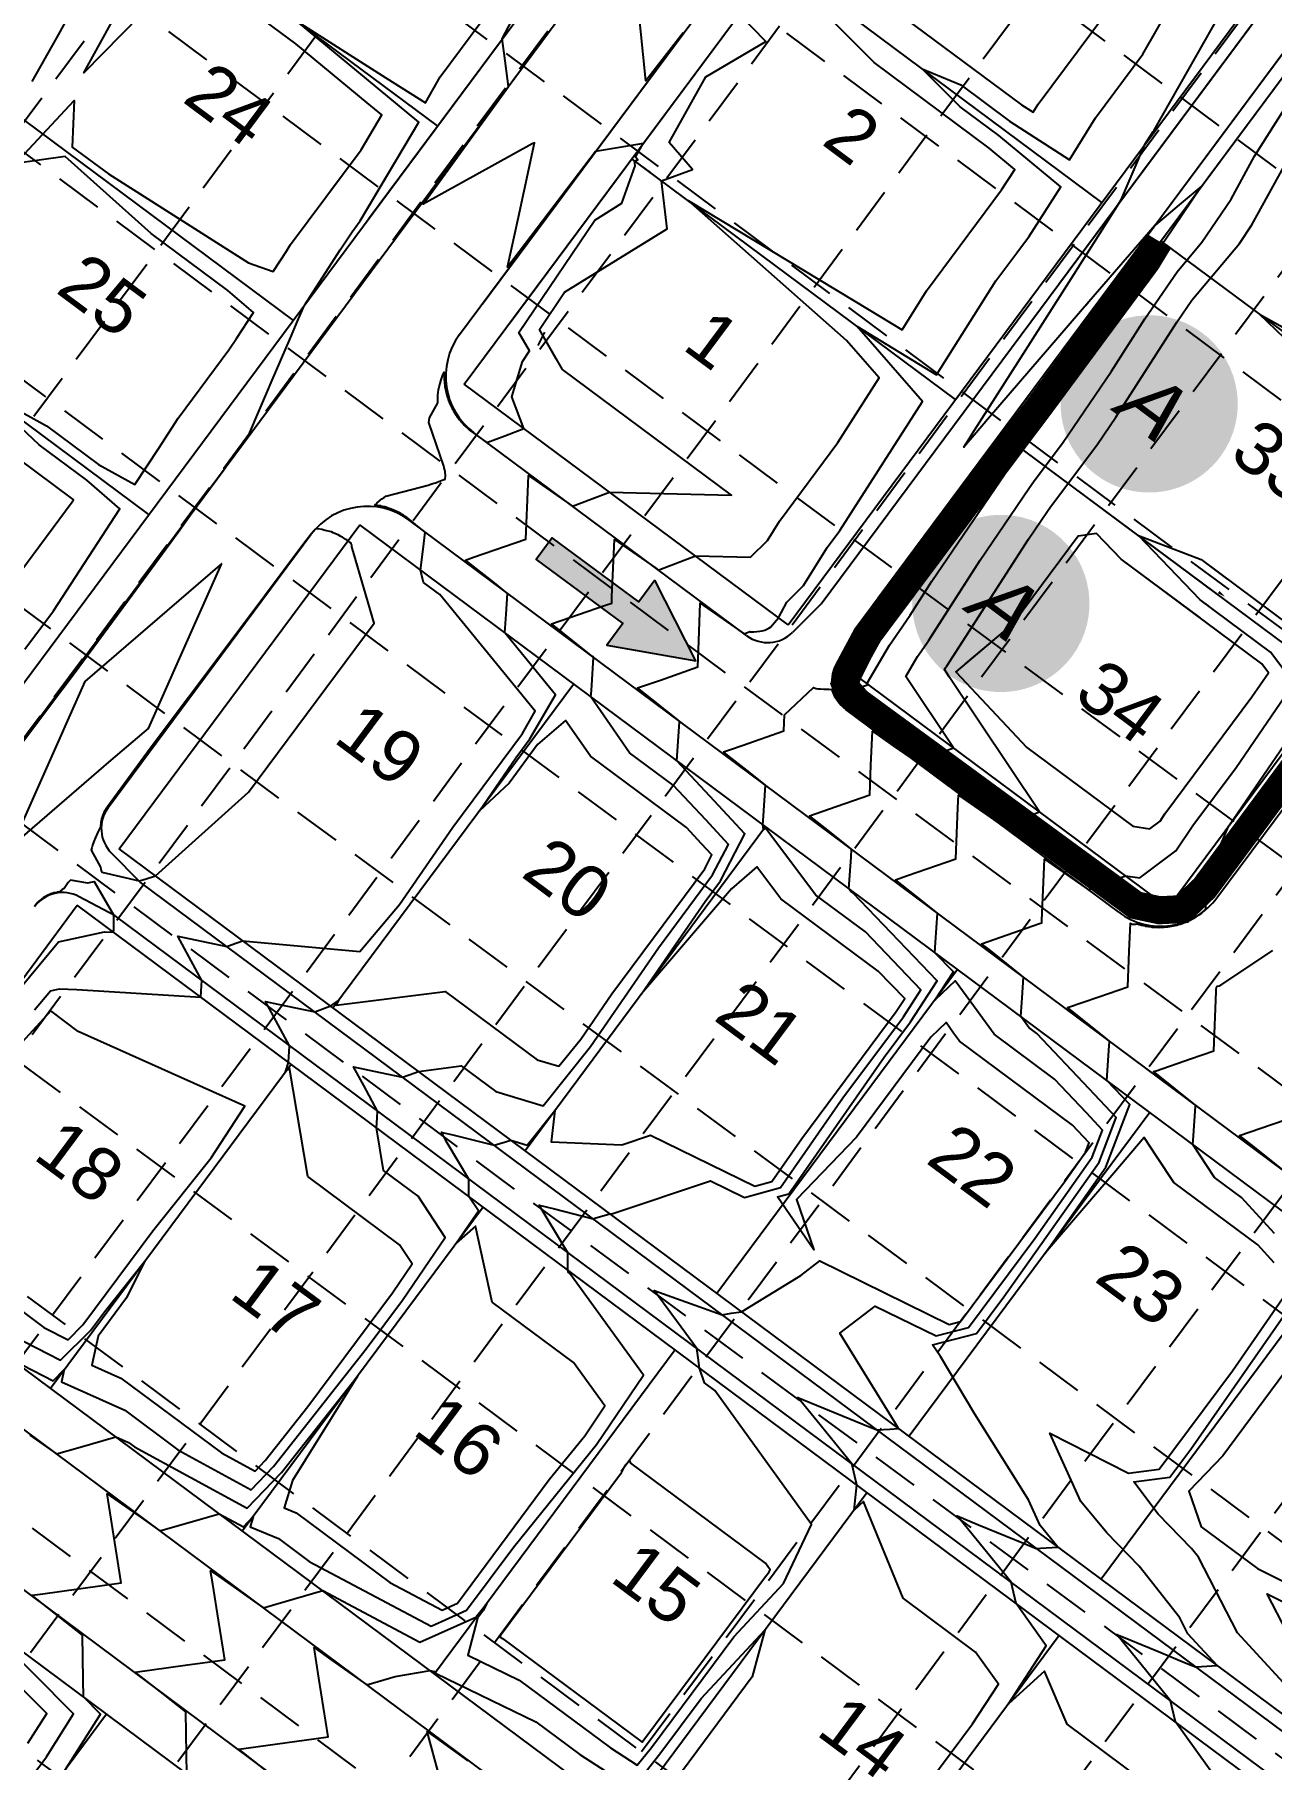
# Model space of a CAD drawing. Header units: feet. Extents: x 2260 to 6199, y 3666 to 7344.
# Drawn here: x 3429.8 to 3782.4, y 5446.8 to 5938.3 of the extents above; entities that cross this region are included whole.
import ezdxf
from ezdxf.enums import TextEntityAlignment as Align

# ---------------------------------------------------------------- set-up
doc = ezdxf.new("R2010")
doc.units = ezdxf.units.FT
doc.header["$LTSCALE"] = 40
doc.header["$MEASUREMENT"] = 0
doc.linetypes.add('HIDDEN', pattern=[0.375, 0.25, -0.125])
doc.layers.get('0').update_dxf_attribs({"linetype": 'CONTINUOUS'})
for name, color, linetype in [('ALTURA LOGO', 4, 'CONTINUOUS'), ('BASE', 7, 'CONTINUOUS'), ('CONTROL', 8, 'CONTINUOUS'), ('EOP-PROP', 4, 'CONTINUOUS'), ('EROSION BLANKETS', 84, 'CONTINUOUS'), ('FLOW-ARROWS', 253, 'CONTINUOUS'), ('GRID', 254, 'HIDDEN'), ('LOT-NOS', 4, 'CONTINUOUS'), ('lots-line', 4, 'CONTINUOUS'), ('PC', 43, 'CONTINUOUS'), ('ST-ROW', 2, 'CONTINUOUS')]:
    doc.layers.add(name, color=color, linetype=linetype)
doc.styles.add('altura', font='ARIAL.TTF', dxfattribs={"oblique": 15})
doc.styles.add("L200'", font='ARIAL.TTF', dxfattribs={"height": 0.001969})
doc.styles.get("Standard").update_dxf_attribs({"font": 'ARIAL.TTF'})

# ---------------------------------------------------------------- blocks, each defined once
blk = doc.blocks.new('arrow')
blk.add_lwpolyline([(-67.01, -25.36), (-59.33, -25.42), (-59.57, -56.14), (-51.89, -56.2), (-51.65, -25.48), (-43.97, -25.54), (-55.3, -2.41), (-67.01, -25.36)], close=True)
at = {"color": 254}
for points in [[(-43.97, -25.54), (-67.01, -25.36), (-55.3, -2.41), (-67.01, -25.36)], [(-59.57, -56.14), (-51.89, -56.2), (-59.33, -25.42), (-51.65, -25.48)]]:
    blk.add_solid(points, dxfattribs=at)

msp = doc.modelspace()

# ---------------------------------------------------------------- hatches: boundary and pattern name
at = {"layer": 'ALTURA LOGO'}
h = msp.add_hatch(color=42, dxfattribs=at)
edge = h.paths.add_edge_path()
edge.add_ellipse((3747.55, 5833.04), major_axis=(15.08, 20.26), ratio=1, start_angle=269.9984, end_angle=449.9984)
edge.add_ellipse((3747.55, 5833.04), major_axis=(15.08, 20.26), ratio=1, start_angle=89.9974, end_angle=269.9974)
h.paths.add_polyline_path([(3723.09, 5838.28), (3759.27, 5811.35), (3772.64, 5829.31), (3736.46, 5856.25)], flags=24)
h = msp.add_hatch(color=42, dxfattribs=at)
edge = h.paths.add_edge_path()
edge.add_ellipse((3705.28, 5776.18), major_axis=(15.08, 20.26), ratio=1, start_angle=269.9984, end_angle=449.9984)
edge.add_ellipse((3705.28, 5776.18), major_axis=(15.08, 20.26), ratio=1, start_angle=89.9974, end_angle=269.9974)
h.paths.add_polyline_path([(3680.82, 5781.42), (3717, 5754.49), (3730.37, 5772.45), (3694.19, 5799.39)], flags=24)

# ---------------------------------------------------------------- linework, layer by layer
at = {"layer": 'EOP-PROP', "color": 7}
for p, q in [((3532.61, 5880.05), (3922.19, 6404.17)), ((3557.48, 5861.54), (3947.07, 6385.68)), ((3721.71, 5867.08), (3967.58, 6197.86)), ((3670.18, 5777.65), (3961.7, 6169.84)), ((3344.43, 5626.88), (3653.58, 6042.8)), ((3550.96, 5852.77), (3678.45, 6024.29)), ((3654.09, 5776.11), (3781.52, 5947.55)), ((3663.72, 5768.95), (3791.15, 5940.39)), ((3766.85, 5692.3), (3894.22, 5863.66)), ((3982.3, 5081.73), (2953.2, 5847.47)), ((3632.84, 5766.99), (3555.08, 5824.79)), ((3450.8, 5718.03), (3508.6, 5795.79)), ((4167.71, 5330.79), (3536.59, 5799.91)), ((3654.09, 5776.11), (3645.86, 5767.92)), ((3663.72, 5768.95), (3658.25, 5758.71)), ((3738.87, 5688.18), (3661.11, 5745.97)), ((3459.93, 5696.78), (3451.74, 5705.01)), ((3452.77, 5687.15), (3442.53, 5692.61)), ((4090.98, 5227.72), (3459.93, 5696.78)), ((4083.81, 5218.09), (3452.77, 5687.15)), ((4004.39, 5111.41), (3373.43, 5580.4))]:
    msp.add_line(p, q, dxfattribs=at)
for centre, radius, start, end in [((3567.01, 5840.84), 20, 143.3765, 233.3765), ((3524.65, 5783.86), 20, 53.3765, 143.3765), ((3638.8, 5775.01), 10, 233.3765, 314.8458), ((3667.07, 5754), 10, 151.9073, 233.3765), ((3458.83, 5712.06), 10, 143.3765, 224.8458), ((3437.82, 5683.79), 10, 61.9073, 143.3765), ((3750.8, 5704.23), 20, 233.3765, 323.3765)]:
    msp.add_arc(centre, radius, start, end, dxfattribs=at)
at = {"layer": 'EROSION BLANKETS', "const_width": 8}
for points in [[(3750.34, 5879.4), (3746.82, 5873.62), (3716.45, 5832.58), (3689.96, 5797.37), (3667.61, 5767.49), (3664.56, 5761.94), (3661.58, 5755.91), (3660.74, 5753.36), (3660.61, 5752.62)], [(3847.1, 5808.18), (3763.3, 5695.05), (3757.03, 5689.08), (3750.49, 5688.75), (3743.7, 5690.19), (3664.46, 5748.21), (3661.66, 5751.4), (3660.23, 5754.93)]]:
    msp.add_lwpolyline(points, dxfattribs=at)
at = {"layer": 'FLOW-ARROWS', "color": 7}
for points in [[(3451.58, 5933.38, 0, 1.67, 0), (3447.93, 5929.96, 0, 0, 0), (3442.83, 5925.18, 0, 0, 0)], [(3691.44, 5923.58, 0, 1.67, 0), (3687.43, 5926.57, 0, 0, 0), (3676.28, 5934.87, 0, 0, 0)], [(3691.44, 5923.58, 0, 1.67, 0), (3687.43, 5926.57, 0, 0, 0), (3676.28, 5934.87, 0, 0, 0)], [(3435.83, 5913.01, 0, 1.67, 0), (3438.05, 5917.49, 0, 0, 0), (3440.52, 5922.48, 0, 0, 0)], [(3628.91, 5920.74, 0, 1.67, 0), (3625.26, 5917.32, 0, 0, 0), (3620.15, 5912.54, 0, 0, 0)], [(3628.91, 5920.74, 0, 1.67, 0), (3625.26, 5917.32, 0, 0, 0), (3620.15, 5912.54, 0, 0, 0)], [(3613.16, 5900.38, 0, 1.67, 0), (3615.38, 5904.86, 0, 0, 0), (3617.85, 5909.84, 0, 0, 0)], [(3613.16, 5900.38, 0, 1.67, 0), (3615.38, 5904.86, 0, 0, 0), (3617.85, 5909.84, 0, 0, 0)], [(3470.71, 5883.16, 0, 1.67, 0), (3466.7, 5886.14, 0, 0, 0), (3455.55, 5894.44, 0, 0, 0)], [(3790.92, 5887.92, 0, 1.67, 0), (3787.28, 5884.5, 0, 0, 0), (3782.17, 5879.72, 0, 0, 0)], [(3790.92, 5887.92, 0, 1.67, 0), (3787.28, 5884.5, 0, 0, 0), (3782.17, 5879.72, 0, 0, 0)], [(3650.93, 5866.63, 0, 1.67, 0), (3646.92, 5869.62, 0, 0, 0), (3635.77, 5877.92, 0, 0, 0)], [(3775.18, 5867.56, 0, 1.67, 0), (3777.4, 5872.04, 0, 0, 0), (3779.86, 5877.02, 0, 0, 0)], [(3775.18, 5867.56, 0, 1.67, 0), (3777.4, 5872.04, 0, 0, 0), (3779.86, 5877.02, 0, 0, 0)], [(3586.3, 5864.33, 0, 1.67, 0), (3582.65, 5860.91, 0, 0, 0), (3577.54, 5856.13, 0, 0, 0)], [(3586.3, 5864.33, 0, 1.67, 0), (3582.65, 5860.91, 0, 0, 0), (3577.54, 5856.13, 0, 0, 0)], [(3570.55, 5843.96, 0, 1.67, 0), (3572.77, 5848.44, 0, 0, 0), (3575.24, 5853.43, 0, 0, 0)], [(3748.42, 5830.74, 0, 1.67, 0), (3744.77, 5827.32, 0, 0, 0), (3739.66, 5822.54, 0, 0, 0)], [(3748.42, 5830.74, 0, 1.67, 0), (3744.77, 5827.32, 0, 0, 0), (3739.66, 5822.54, 0, 0, 0)], [(3732.67, 5810.37, 0, 1.67, 0), (3734.89, 5814.85, 0, 0, 0), (3737.36, 5819.84, 0, 0, 0)], [(3732.67, 5810.37, 0, 1.67, 0), (3734.89, 5814.85, 0, 0, 0), (3737.36, 5819.84, 0, 0, 0)], [(3769.23, 5778.02, 0, 1.67, 0), (3765.22, 5781, 0, 0, 0), (3754.07, 5789.3, 0, 0, 0)], [(3767.36, 5779.41, 0.78, 1.67, 0), (3765.22, 5781, 0, 0, 0), (3754.07, 5789.3, 0, 0, 0)], [(3555.37, 5714.55, 0, 1.67, 0), (3552.38, 5710.54, 0, 0, 0), (3546.53, 5702.68, 0, 0, 0)], [(3519.86, 5665.92, 0, 1.67, 0), (3522.84, 5669.93, 0, 0, 0), (3528.69, 5677.79, 0, 0, 0)], [(3610.1, 5673.87, 0, 1.67, 0), (3607.11, 5669.86, 0, 0, 0), (3601.26, 5662, 0, 0, 0)], [(3574.59, 5625.24, 0, 1.67, 0), (3577.58, 5629.25, 0, 0, 0), (3583.43, 5637.1, 0, 0, 0)], [(3664.83, 5633.18, 0, 1.67, 0), (3661.85, 5629.17, 0, 0, 0), (3656, 5621.32, 0, 0, 0)], [(3467.44, 5599.42, 0, 1.67, 0), (3464.46, 5595.41, 0, 0, 0), (3455.14, 5582.9, 0, 0, 0)], [(3638.89, 5597.78, 0, 1.67, 0), (3635.9, 5593.77, 0, 0, 0), (3630.05, 5585.91, 0, 0, 0)], [(3719.57, 5592.5, 0, 1.67, 0), (3716.58, 5588.49, 0, 0, 0), (3710.73, 5580.63, 0, 0, 0)], [(3433.81, 5553.34, 0, 1.67, 0), (3436.79, 5557.35, 0, 0, 0), (3440.99, 5562.98, 0, 0, 0)], [(3522.17, 5558.74, 0, 1.67, 0), (3519.19, 5554.73, 0, 0, 0), (3509.87, 5542.22, 0, 0, 0)], [(3693.62, 5557.09, 0, 1.67, 0), (3690.64, 5553.08, 0, 0, 0), (3684.79, 5545.23, 0, 0, 0)], [(3774.3, 5551.81, 0, 1.67, 0), (3771.32, 5547.8, 0, 0, 0), (3765.47, 5539.95, 0, 0, 0)], [(3488.54, 5512.65, 0, 1.67, 0), (3491.53, 5516.67, 0, 0, 0), (3495.72, 5522.3, 0, 0, 0)], [(3576.91, 5518.06, 0, 1.67, 0), (3573.92, 5514.05, 0, 0, 0), (3564.61, 5501.53, 0, 0, 0)], [(3748.36, 5516.41, 0, 1.67, 0), (3745.37, 5512.4, 0, 0, 0), (3739.52, 5504.54, 0, 0, 0)], [(3543.28, 5471.97, 0, 1.67, 0), (3546.26, 5475.98, 0, 0, 0), (3550.46, 5481.61, 0, 0, 0)], [(3631.65, 5477.37, 0, 1.67, 0), (3628.66, 5473.36, 0, 0, 0), (3619.35, 5460.85, 0, 0, 0)]]:
    msp.add_lwpolyline(points, format="xyseb", dxfattribs=at)
msp.add_lwpolyline([(3573.39, 5849.7), (3575.24, 5853.43)], dxfattribs=at)
at = {"layer": 'GRID', "linetype": 'HIDDEN', "ltscale": 1.35}
for p, q in [((4107.19, 6831.16), (3018, 5361.86)), ((4149.16, 6800.04), (3059.97, 5330.74)), ((4191.13, 6768.93), (3101.95, 5299.63)), ((4233.11, 6737.81), (3143.92, 5268.51)), ((4275.08, 6706.7), (3185.9, 5237.39)), ((4317.06, 6675.58), (3227.87, 5206.28)), ((4359.03, 6644.46), (3269.85, 5175.16)), ((4401.01, 6613.35), (3311.82, 5144.05)), ((4442.98, 6582.23), (3353.8, 5112.93)), ((4484.96, 6551.12), (3395.77, 5081.82)), ((4526.93, 6520), (3437.75, 5050.7)), ((2959.46, 6511.23), (5561.89, 4582.06)), ((2928.34, 6469.26), (5530.77, 4540.09)), ((2897.23, 6427.28), (5499.66, 4498.11)), ((2866.11, 6385.31), (5468.54, 4456.14)), ((2834.99, 6343.33), (5437.43, 4414.16)), ((2803.88, 6301.36), (5406.31, 4372.19)), ((2772.76, 6259.38), (5375.2, 4330.21)), ((2742.34, 6220.32), (5344.78, 4291.15)), ((2710.53, 6175.43), (5312.96, 4246.26)), ((2679.42, 6133.46), (5281.85, 4204.29)), ((2648.3, 6091.49), (5250.73, 4162.31)), ((2617.18, 6049.51), (5219.62, 4120.34))]:
    msp.add_line(p, q, dxfattribs=at)
at = {"layer": 'lots-line', "color": 7}
for p, q in [((3718.5, 5869.47), (3984.65, 6227.54)), ((3673.39, 5775.26), (3964.91, 6167.45)), ((3544.7, 5912.24), (3452.41, 5980.85)), ((3544.7, 5912.24), (3452.41, 5980.85)), ((3734.1, 5890.46), (3641.8, 5959.06)), ((3734.1, 5890.46), (3641.8, 5959.06)), ((3644.62, 5770.07), (3778.31, 5949.94)), ((3660.67, 5758.14), (3794.36, 5938)), ((3503.54, 5856.87), (3411.24, 5925.47)), ((3692.34, 5834.28), (3600.04, 5902.88)), ((3605.36, 5898.93), (3600.04, 5902.88)), ((3843.19, 5810.93), (3750.9, 5879.53)), ((3843.19, 5810.93), (3750.9, 5879.53)), ((3462.38, 5801.49), (3370.08, 5870.09)), ((3800.69, 5753.74), (3708.39, 5822.35)), ((3766.93, 5778.84), (3708.39, 5822.35)), ((3514.88, 5660.91), (3583.49, 5753.21)), ((3638.22, 5712.53), (3569.62, 5620.23)), ((4093.36, 5230.93), (3453.89, 5706.25)), ((4081.42, 5214.88), (3441.96, 5690.2)), ((3692.95, 5671.84), (3624.35, 5579.54)), ((3434.35, 5552.56), (3502.95, 5644.86)), ((3747.69, 5631.16), (3679.09, 5538.86)), ((3557.68, 5604.18), (3489.08, 5511.88)), ((3802.43, 5590.47), (3733.82, 5498.17)), ((3612.42, 5563.49), (3543.82, 5471.2)), ((3667.16, 5522.81), (3598.55, 5430.51)), ((3721.89, 5482.12), (3653.29, 5389.83)), ((3450.35, 5459.68), (3370.59, 5352.38))]:
    msp.add_line(p, q, dxfattribs=at)
at = {"layer": 'PC', "color": 43, "flags": 128}
for points, elevation in [([(3723.44, 5865.79), (3724.06, 5866.77), (3729.89, 5875.91), (3739.59, 5891.15), (3743.01, 5899.15), (3746.33, 5906.91), (3748.64, 5910.61), (3748.94, 5911.01), (3770.34, 5948.72), (3747.77, 5967.52), (3772.26, 5957.17), (3781.22, 5983.17), (3796.12, 6003.22)], 562), ([(3429.78, 5660.4), (3434.32, 5665.83), (3436.88, 5666.39), (3441.86, 5666.13), (3477.18, 5664.02), (3477.28, 5665.73), (3477.47, 5668.78), (3475.7, 5672.03), (3470.61, 5681.36), (3481.01, 5679.17), (3484.63, 5678.41), (3486.17, 5678.98), (3489.11, 5680.07), (3522.5, 5677.02), (3533.87, 5690.41), (3549, 5712.39), (3568.88, 5739.15), (3572.5, 5745.46), (3545.33, 5778.71), (3540.73, 5782.13), (3539.8, 5785.68), (3540.58, 5791.68), (3541.15, 5796.52), (3539.02, 5798.22), (3536.71, 5800.08), (3536.27, 5800.41), (3535.9, 5800.68), (3535.49, 5800.96), (3535.06, 5801.25), (3534.57, 5801.54), (3534.19, 5801.77), (3533.85, 5801.95), (3533.3, 5802.25), (3532.99, 5802.39), (3532.38, 5802.68), (3531.68, 5802.97), (3531.43, 5803.07), (3531.21, 5803.15), (3530.47, 5803.41), (3529.64, 5803.66), (3529.49, 5803.7), (3528.6, 5803.92), (3528.5, 5803.95), (3527.54, 5804.13), (3527.5, 5804.14), (3526.8, 5804.24), (3527.22, 5804.49), (3527.39, 5804.77), (3528.16, 5805.42), (3528.83, 5805.96), (3529.43, 5806.4), (3529.95, 5806.75), (3542.01, 5809.91), (3542.75, 5810.15), (3543.3, 5810.33), (3543.74, 5810.46), (3544.09, 5810.56), (3544.37, 5810.64), (3544.6, 5810.69), (3545.97, 5811.26), (3546.82, 5811.62), (3546.91, 5812.52), (3546.87, 5813.75), (3546.82, 5813.89), (3546.77, 5814.05), (3546.72, 5814.24), (3546.67, 5814.44), (3546.62, 5814.68), (3546.57, 5814.95), (3546.52, 5815.26), (3542.25, 5827.71), (3542.29, 5828.37), (3542.35, 5829.08), (3544.81, 5833.37), (3544.76, 5833.83), (3544.73, 5834.35), (3544.74, 5834.93), (3544.78, 5835.56), (3544.86, 5836.25), (3544.99, 5837.02), (3545.17, 5837.87), (3545.42, 5838.81), (3545.73, 5839.85), (3546.13, 5841), (3546.55, 5842.09), (3546.53, 5841.22), (3546.53, 5841.18), (3546.55, 5840.19), (3546.56, 5840.12), (3546.63, 5839.17), (3546.64, 5839.07), (3546.75, 5838.16), (3546.78, 5838.02), (3546.93, 5837.15), (3547.11, 5836.35), (3547.16, 5836.16), (3547.21, 5835.95), (3547.43, 5835.17), (3547.67, 5834.46), (3547.76, 5834.21), (3547.86, 5833.94), (3548.13, 5833.26), (3548.41, 5832.64), (3548.55, 5832.33), (3548.84, 5831.76), (3549.01, 5831.43), (3549.21, 5831.09), (3549.52, 5830.55), (3549.75, 5830.19), (3550.07, 5829.7), (3550.39, 5829.26), (3550.66, 5828.88), (3550.98, 5828.48), (3551.29, 5828.09), (3551.61, 5827.73), (3551.96, 5827.33), (3552.27, 5827.01), (3552.67, 5826.61), (3553.12, 5826.19), (3553.41, 5825.92), (3553.91, 5825.5), (3554.18, 5825.27), (3554.45, 5825.07), (3554.99, 5824.67), (3556.84, 5823.38), (3558.76, 5822.05), (3563.88, 5823.97), (3569.28, 5826.07), (3565.91, 5835.06), (3568.9, 5845.08), (3570.91, 5848.11), (3567.85, 5853.42), (3589.48, 5885.4), (3597.26, 5890.21), (3601.04, 5900.91), (3600.88, 5902.26), (3601.76, 5902.58), (3601.1, 5903.34), (3603.27, 5907.22), (3601.73, 5906.97), (3589.76, 5904.97), (3584.83, 5898.61), (3564.64, 5872.01), (3567.72, 5886.27), (3572.31, 5907.47), (3571.63, 5907.1), (3540.56, 5889.91), (3560.21, 5916.91), (3564.88, 5923.46), (3563.66, 5932.99), (3563.14, 5937.05), (3577.83, 5965.04)], 566), ([(3568.03, 5853.69), (3589.48, 5885.4), (3597.26, 5890.21), (3601.04, 5900.91), (3600.88, 5902.26), (3601.76, 5902.58), (3601.1, 5903.34), (3603.27, 5907.22), (3601.73, 5906.97), (3589.76, 5904.97), (3584.83, 5898.61), (3564.64, 5872.01), (3567.72, 5886.27), (3572.31, 5907.47), (3571.63, 5907.1), (3540.56, 5889.91), (3560.21, 5916.91), (3564.88, 5923.46), (3563.66, 5932.99), (3563.14, 5937.05), (3577.83, 5965.04)], 566), ([(3427.06, 5763.12), (3435.2, 5774.06), (3454.11, 5803.13), (3444.73, 5811.27), (3431.17, 5821.35), (3414.22, 5837.28), (3433.25, 5826.78), (3448.07, 5815.76), (3458.44, 5810.03), (3465.2, 5820.44), (3470.73, 5828.96), (3485.18, 5848.4), (3487.37, 5851.7), (3492.26, 5859.1), (3484.91, 5865.33), (3463.02, 5881.6), (3438.53, 5903.5), (3424.41, 5901.58), (3441.07, 5919.49), (3440.55, 5906.22), (3450.87, 5898.55), (3490.76, 5873.2), (3497.81, 5870.74), (3501.6, 5876.59), (3502.79, 5878.42), (3522.87, 5905.43), (3528.79, 5915.4), (3524.67, 5918.82), (3504.29, 5935.65), (3477.32, 5955.7)], 568), ([(3428.45, 5539.19), (3436.08, 5533.83), (3442.8, 5535.77), (3452.98, 5538.71), (3456.59, 5537.1), (3458.3, 5535.82), (3490.45, 5518.35), (3500.2, 5528.53), (3521.89, 5556.02), (3503.31, 5526.23), (3500.96, 5518.51), (3504.42, 5517.05), (3531.1, 5497.22), (3545.99, 5489.31), (3550.34, 5491.27), (3576.55, 5526.52), (3586.67, 5539.02), (3592.42, 5547.5), (3583.42, 5559.92), (3560.29, 5577.11), (3555.48, 5598.78), (3550.04, 5593.9), (3556.32, 5603.09), (3553.61, 5607.21), (3553.62, 5608.75), (3553.65, 5612.16), (3547.4, 5622.52), (3545.78, 5625.49), (3546.46, 5625.34), (3549.09, 5624.79), (3558.15, 5622.47), (3560.81, 5621.79), (3564.06, 5622.8), (3565.54, 5623.26), (3570.27, 5621.85), (3578.12, 5631.67), (3577.12, 5622.76), (3597.26, 5621.9), (3605.42, 5624.62), (3635.15, 5610.15), (3640.03, 5611.5), (3648.52, 5623.67), (3675.47, 5659.92), (3677.85, 5663.58), (3670.34, 5671.42), (3642.59, 5692.04), (3635.72, 5701.14), (3628.49, 5694.83), (3602.82, 5664.9), (3620.97, 5691.22), (3625.38, 5697.15), (3632.33, 5710.53), (3622.33, 5721.25), (3612.93, 5731.33), (3613.59, 5741.09), (3613.67, 5742.35), (3613.69, 5742.6), (3605.77, 5748.9), (3601.73, 5752.11), (3608.2, 5754.36), (3618.85, 5758.07), (3619.06, 5762.89), (3619.59, 5776.21), (3631.44, 5767.99), (3632.11, 5767.53), (3633.68, 5768.14), (3633.9, 5768.12), (3634.84, 5768.1), (3635.71, 5768.14), (3636.52, 5768.24), (3637.26, 5768.4), (3637.94, 5768.6), (3638.57, 5768.84), (3639.14, 5769.12), (3639.65, 5769.43), (3641.9, 5772.09), (3644.25, 5776.52), (3649, 5781.31), (3655.8, 5792.16), (3659.38, 5796.97), (3682.92, 5833.76), (3664.25, 5855.16), (3686.95, 5841.32), (3703.88, 5868.14), (3713.2, 5880.68), (3722.33, 5894.9), (3704.65, 5909.51), (3693.71, 5917.65), (3682.86, 5928.54), (3693.89, 5923.93), (3707.72, 5913.64), (3724.81, 5902.59), (3732.27, 5914.52), (3745.75, 5932.65), (3757.6, 5953.53)], 563), ([(3429.1, 5924.87), (3436.19, 5937.33), (3445.14, 5953.6)], 569), ([(3470.85, 5954.87), (3443.9, 5927.36), (3459.66, 5956.01)], 568), ([(3514.19, 5893.76), (3522.87, 5905.43), (3528.79, 5915.4), (3524.67, 5918.82), (3504.29, 5935.65), (3477.32, 5955.7), (3470.85, 5954.87), (3454.51, 5938.19)], 568), ([(3669.64, 5949.11), (3711.15, 5918.26), (3714.46, 5916.12), (3715.9, 5918.42), (3742.57, 5954.3)], 564), ([(3669.64, 5949.11), (3711.15, 5918.26), (3714.46, 5916.12), (3715.9, 5918.42), (3742.57, 5954.3)], 564), ([(3709.73, 5876), (3713.2, 5880.68), (3722.33, 5894.9), (3704.65, 5909.51), (3693.71, 5917.65), (3682.86, 5928.54), (3693.89, 5923.93), (3707.72, 5913.64), (3724.81, 5902.59), (3732.27, 5914.52), (3745.75, 5932.65), (3757.6, 5953.53)], 563), ([(3438.41, 5443.63), (3448.63, 5459.7), (3443.74, 5464.59), (3443.67, 5469.49), (3443.49, 5482.22), (3430.44, 5492.49), (3429.05, 5493.58), (3431.51, 5493.92), (3454.53, 5497.07), (3453.28, 5505.03), (3450.53, 5522.47), (3460.85, 5515.22), (3465.57, 5511.92), (3477.77, 5515.44), (3482.47, 5516.8), (3489.33, 5513.07), (3492.14, 5516), (3491.26, 5513.1), (3499.34, 5509.69), (3508.09, 5503.19), (3542.83, 5484.73), (3552.98, 5489.31), (3566.4, 5507.36), (3590.03, 5536.53), (3603.44, 5556.31), (3582.43, 5585.28), (3581.96, 5585.63), (3581.83, 5586.23), (3581.86, 5590.65), (3581.87, 5591.19), (3581.02, 5592.59), (3573.69, 5604.74), (3578.03, 5603.63), (3589.02, 5600.82), (3589.54, 5600.98), (3593.76, 5602.28), (3594.4, 5602.25), (3622.46, 5611.61), (3632.18, 5606.88), (3642.43, 5609.72), (3660.26, 5635.27), (3677.47, 5658.43), (3682.48, 5666.11), (3666.71, 5682.56), (3652.56, 5693.08), (3638.14, 5712.17), (3637.62, 5711.72), (3637.44, 5713.1), (3637.52, 5714.24), (3638.2, 5724.37), (3633.8, 5727.88), (3628.72, 5731.92), (3627.39, 5732.97), (3626.25, 5733.89), (3628.19, 5734.56), (3631.55, 5735.73), (3643.37, 5739.85), (3643.56, 5744.43), (3651.88, 5752.21), (3652.06, 5752.11), (3652.31, 5752.02), (3652.66, 5751.94), (3653.14, 5751.86), (3653.82, 5751.8), (3654.82, 5751.75), (3656.33, 5751.71), (3657.03, 5751.69), (3657.12, 5751.4), (3657.17, 5751.27), (3657.46, 5750.53), (3657.67, 5750.12), (3657.89, 5749.68), (3658.28, 5749.06), (3658.41, 5748.87), (3658.98, 5748.11), (3659, 5748.09), (3659.08, 5748.01), (3665.01, 5751.82), (3666, 5752.46), (3666.38, 5752.71), (3667.29, 5753.03), (3667.46, 5753.09), (3667.19, 5753.5), (3673.52, 5764.24), (3679.38, 5772.88), (3685.61, 5782.56), (3707.95, 5815.28), (3710.39, 5818.85), (3712.9, 5822.2), (3735.52, 5855.47), (3737.3, 5858.24), (3751.3, 5878.75), (3751.92, 5879.5), (3762.38, 5894.98), (3756.11, 5889.74), (3749.23, 5883.99), (3730.36, 5862.09), (3702.06, 5829.23), (3697.64, 5824.11), (3694.7, 5820.69), (3696.21, 5823.07), (3697.12, 5824.49), (3713.05, 5849.49), (3724.06, 5866.77), (3729.89, 5875.91), (3739.59, 5891.15), (3743.01, 5899.15), (3746.33, 5906.91), (3748.64, 5910.61), (3748.94, 5911.01), (3770.34, 5948.72)], 562), ([(3423.49, 5567.54), (3437.24, 5560.54), (3445.74, 5569.01), (3449.72, 5574.36), (3461.19, 5588.68), (3456.06, 5578.34), (3447.92, 5567.4), (3446.16, 5559.15), (3454.42, 5555.45), (3483.09, 5534.14), (3492.68, 5528.93), (3495.59, 5531.96), (3507.74, 5547.37), (3531.84, 5579.78), (3537.44, 5587.99), (3533.89, 5593.4), (3507.69, 5612.87), (3502.51, 5643.76), (3501.37, 5642.73), (3502.23, 5645.4), (3502.24, 5645.58), (3502.52, 5649.93), (3502.53, 5650.16), (3497.36, 5659.64), (3495.67, 5662.73), (3499.12, 5662.01), (3509.69, 5659.79), (3513.99, 5661.38), (3514.16, 5661.45), (3516.47, 5663.05), (3515.8, 5661.66), (3546.88, 5665.6), (3573.08, 5646.13), (3579.28, 5644.28), (3585.49, 5652.04), (3594.4, 5664.97), (3620.84, 5700.53), (3622.91, 5704.52), (3619.93, 5707.71), (3615.66, 5712.29), (3588.27, 5732.65), (3581.2, 5742.83), (3573.2, 5735.94), (3565.06, 5724.99), (3556.64, 5717.09), (3567.04, 5732.2), (3571.02, 5737.55), (3578.27, 5750.18), (3563.9, 5767.77), (3564.26, 5773.11), (3564.66, 5779.04), (3560.91, 5782.02), (3552.7, 5788.55), (3554.94, 5789.33), (3569.82, 5794.52), (3570.5, 5810.26), (3570.6, 5812.63), (3572.48, 5811.32), (3583.15, 5803.92), (3588.71, 5806.01), (3593.72, 5807.9), (3628.46, 5807), (3580.3, 5842.8), (3573.71, 5854.23), (3580.92, 5864.89), (3610.13, 5882.92), (3608.49, 5896.61), (3617.38, 5899.81), (3610.71, 5907.49), (3621.19, 5926.24), (3638.28, 5936.27), (3630.64, 5944.04)], 565), ([(3423.5, 5560.63), (3435.13, 5554.71), (3438.28, 5557.85), (3437.53, 5554.34), (3455.51, 5546.27), (3470.7, 5534.98), (3491.56, 5523.64), (3497.9, 5530.25), (3524.35, 5563.78), (3534.68, 5577.67), (3546.88, 5595.54), (3539.14, 5607.31), (3529.33, 5614.6), (3527.29, 5626.77), (3527.46, 5629.57), (3527.58, 5631.54), (3523.64, 5638.77), (3520.72, 5644.11), (3528.35, 5642.51), (3534.74, 5641.17), (3536.59, 5641.85), (3539.22, 5642.82), (3551.47, 5644.38), (3561.27, 5637.09), (3574.77, 5633.06), (3588.29, 5649.96), (3607.69, 5678.09), (3623.11, 5698.84), (3627.62, 5707.52), (3621.13, 5714.48), (3611.84, 5724.44), (3599.44, 5733.65), (3588.41, 5749.55), (3588.54, 5751.39), (3589.18, 5760.82), (3588.92, 5761.02), (3588.37, 5761.46), (3579.83, 5768.25), (3577.22, 5770.33), (3592.59, 5775.68), (3594.34, 5776.29), (3594.42, 5778.14), (3595.11, 5794.41), (3606.83, 5786.28), (3607.67, 5785.7), (3608.08, 5785.86), (3618.21, 5789.7), (3633.93, 5789.32), (3638.73, 5794.15), (3642.13, 5799.58), (3658.83, 5822.05), (3670.6, 5840.44), (3661.27, 5851.14), (3616.1, 5890.95), (3667.76, 5859.88), (3677.11, 5854.18), (3684.08, 5865.22), (3705.46, 5893.99), (3709.22, 5899.85), (3701.94, 5905.86), (3669.11, 5930.27), (3655.49, 5943.95)], 564), ([(3578.53, 5845.87), (3573.71, 5854.23), (3580.92, 5864.89), (3610.13, 5882.92), (3608.49, 5896.61), (3617.38, 5899.81), (3610.71, 5907.49), (3621.19, 5926.24), (3638.28, 5936.27), (3630.64, 5944.04)], 565), ([(3614.67, 5938.73), (3604.08, 5925.07), (3601.9, 5946.66)], 565), ([(3614.67, 5938.73), (3604.08, 5925.07), (3601.9, 5946.66)], 565), ([(3698.37, 5884.45), (3705.46, 5893.99), (3709.22, 5899.85), (3701.94, 5905.86), (3669.11, 5930.27), (3655.49, 5943.95)], 564), ([(3415.58, 5722.26), (3433.78, 5746.49), (3441.11, 5756.25), (3457.6, 5778.67), (3470.73, 5796.52), (3474.31, 5801.39), (3483.77, 5814.25), (3484.93, 5815.82), (3490.58, 5823.51), (3494.24, 5832.01), (3496.22, 5836.63), (3497.28, 5839.09), (3502.76, 5851.84), (3504.81, 5856.61), (3506.42, 5860.34), (3506.82, 5861.28), (3516.96, 5876.9), (3520.31, 5882.07), (3522.66, 5885.23), (3539.36, 5913.3), (3527.73, 5922.94), (3504.57, 5942.07), (3529.96, 5925.93), (3541.21, 5918.81), (3545.4, 5926.23), (3557.01, 5941.84)], 567), ([(3523.58, 5886.78), (3539.36, 5913.3), (3527.73, 5922.94), (3504.57, 5942.07), (3529.96, 5925.93), (3541.21, 5918.81), (3545.4, 5926.23), (3557.01, 5941.84)], 567), ([(3473.23, 5442.68), (3473.15, 5448.16), (3472.98, 5460.31), (3466.57, 5465.35), (3458.53, 5471.66), (3472.7, 5473.6), (3484.02, 5475.15), (3483.54, 5478.18), (3482.24, 5486.43), (3480.61, 5496.76), (3480.01, 5500.56), (3482.26, 5498.98), (3488.37, 5494.69), (3493.26, 5491.26), (3495.05, 5490), (3498.55, 5491.01), (3511.95, 5494.88), (3539.67, 5480.16), (3555.62, 5487.35), (3556.25, 5488.21), (3558.73, 5491.26), (3557.7, 5489.19), (3556.08, 5487), (3553.32, 5476.5), (3567.95, 5469.4), (3593.95, 5450.08), (3601.64, 5445.12), (3605.64, 5450.16), (3629.11, 5481.74), (3643.32, 5496.91), (3651.27, 5513.71), (3623.74, 5551.87), (3620.79, 5554.07), (3619.39, 5558.31), (3618.99, 5561.23), (3618.63, 5563.86), (3615.5, 5568.12), (3606.48, 5580.37), (3614.09, 5577.66), (3625.79, 5573.49), (3628.41, 5573.91), (3631.32, 5574.36), (3648.22, 5584.71), (3653.64, 5588.89), (3690.58, 5570.71), (3693.79, 5571.54), (3723.71, 5611.79), (3729.4, 5619.83), (3730.42, 5622.51), (3728.82, 5624.2), (3725.67, 5627.52), (3693.48, 5651.46), (3691.81, 5653.76), (3689.64, 5656.75), (3685.3, 5652.61), (3664.1, 5624.09), (3646.98, 5606.33), (3651.98, 5592.03), (3641.63, 5607.05), (3644.82, 5607.94), (3671.99, 5646.86), (3679.48, 5656.94), (3687.1, 5668.64), (3663.09, 5693.7), (3662.54, 5694.11), (3661.95, 5694.88), (3662.57, 5703.91), (3662.72, 5706.15), (3656.43, 5711.15), (3650.76, 5715.66), (3658.3, 5718.29), (3667.88, 5721.63), (3668.24, 5730.12), (3668.65, 5739.75), (3674.61, 5735.61), (3681.21, 5731.03), (3683.26, 5731.76), (3691.79, 5735.01), (3678.21, 5755.4), (3681.53, 5761.03), (3684.6, 5765.55), (3699.39, 5788.54), (3713.28, 5808.9), (3714.8, 5811.11), (3722.86, 5821.86), (3736.78, 5842.34), (3746.35, 5857.28), (3755.51, 5870.69), (3762.6, 5879.14), (3770.88, 5891.4), (3777.61, 5903.64), (3795.86, 5932.39)], 561), ([(3685.19, 5766.47), (3699.39, 5788.54), (3713.28, 5808.9), (3714.8, 5811.11), (3722.86, 5821.86), (3736.78, 5842.34), (3746.35, 5857.28), (3755.51, 5870.69), (3762.6, 5879.14), (3770.88, 5891.4), (3777.61, 5903.64), (3795.86, 5932.39)], 561), ([(3678.4, 5431.68), (3697.14, 5456.91), (3704.55, 5468.25), (3698.07, 5477.36), (3677.4, 5492.73), (3666.12, 5520.27), (3663.41, 5517.77), (3664.18, 5525.02), (3663.62, 5527.43), (3662.85, 5530.73), (3662.78, 5531.05), (3652.94, 5543.15), (3647.43, 5549.93), (3667.53, 5541.67), (3669.94, 5540.68), (3673.64, 5540.91), (3676.11, 5541.07), (3674.92, 5543.01), (3659.41, 5568.23), (3669.47, 5575.98), (3686.8, 5567.45), (3696.08, 5569.84), (3714.92, 5595.18), (3731.33, 5618.4), (3734.28, 5626.13), (3729.65, 5631.02), (3720.58, 5640.6), (3703.34, 5653.42), (3698.52, 5660.06), (3692.26, 5668.68), (3686.57, 5663.25), (3691.73, 5671.17), (3686.47, 5676.66), (3686.67, 5679.57), (3687.23, 5687.93), (3682.98, 5691.31), (3675.27, 5697.44), (3678.69, 5698.63), (3692.39, 5703.41), (3693.02, 5717.91), (3693.17, 5721.52), (3701.26, 5715.91), (3705.73, 5712.81), (3711.32, 5714.91), (3716.3, 5716.79), (3690.57, 5755.31), (3689.23, 5757.31), (3689.53, 5757.82), (3689.81, 5758.23), (3713.17, 5794.53), (3718.61, 5802.51), (3719.21, 5803.38), (3732.81, 5821.53), (3738.03, 5829.21), (3755.41, 5856.31), (3759.72, 5862.63), (3773.28, 5878.78), (3776.83, 5884.04), (3790.45, 5908.81)], 560), ([(3691.9, 5761.48), (3713.17, 5794.53), (3718.61, 5802.51), (3719.21, 5803.38), (3732.81, 5821.53), (3738.03, 5829.21), (3755.41, 5856.31), (3759.72, 5862.63), (3773.28, 5878.78), (3776.83, 5884.04), (3790.45, 5908.81)], 560), ([(3678.44, 5771.5), (3679.38, 5772.88), (3685.61, 5782.56), (3707.95, 5815.28), (3710.39, 5818.85), (3712.9, 5822.2), (3735.52, 5855.47), (3737.3, 5858.24), (3751.3, 5878.75), (3751.92, 5879.5), (3762.38, 5894.98), (3756.11, 5889.74), (3749.23, 5883.99), (3730.36, 5862.09), (3729.6, 5861.21)], 562), ([(3805.14, 5833.5), (3778.99, 5858.65), (3808.34, 5842.26)], 559), ([(3805.14, 5833.5), (3778.99, 5858.65), (3808.34, 5842.26)], 559), ([(3392.64, 5841.77), (3392.29, 5841.7), (3391.18, 5840.47), (3362.54, 5801.95), (3362.52, 5801.24), (3409.29, 5766.47), (3410.74, 5765.55), (3410.97, 5765.41), (3411.15, 5765.62), (3440.55, 5805.17), (3440.92, 5805.74), (3440.74, 5805.9), (3393.26, 5841.19), (3392.64, 5841.77)], 569), ([(3520.1, 5793.23), (3520.06, 5793.29), (3520.06, 5793.29), (3520.03, 5793.34), (3519.9, 5793.44), (3519.86, 5793.45), (3518.8, 5794.3), (3518.53, 5794.41), (3517.61, 5795.08), (3517.1, 5795.26), (3516.32, 5795.76), (3515.57, 5795.98), (3514.95, 5796.34), (3514.49, 5796.6), (3513.51, 5796.81), (3512.24, 5797.04), (3511.99, 5797.16), (3511.8, 5797.24), (3510.42, 5797.39), (3509.97, 5797.43), (3509.47, 5796.9), (3509.45, 5796.87), (3508.82, 5796.15), (3508.79, 5796.11), (3508.56, 5795.82), (3506.61, 5793.23), (3495.34, 5778.23), (3482.03, 5760.51), (3465.32, 5738.25), (3462.05, 5733.81), (3450.57, 5718.19), (3450.22, 5717.68), (3450.01, 5717.36), (3449.7, 5716.77), (3449.55, 5716.48), (3449.27, 5715.81), (3449.17, 5715.56), (3448.94, 5714.81), (3448.88, 5714.62), (3448.71, 5713.76), (3448.69, 5713.65), (3448.59, 5712.69), (3448.59, 5712.68), (3448.59, 5712.55), (3447.81, 5711), (3447.15, 5709.53), (3446.68, 5708.33), (3446.35, 5707.34), (3446.12, 5706.52), (3445.98, 5705.84), (3448.62, 5701.02), (3448.71, 5700.49), (3448.8, 5700.08), (3448.89, 5699.75), (3448.95, 5699.6), (3459.62, 5697.09), (3460.37, 5697.29), (3463.7, 5698.33), (3464.26, 5698.54), (3490.82, 5722.41), (3526.61, 5770.56), (3520.71, 5790.73), (3520.7, 5790.87), (3520.64, 5790.95), (3520.57, 5791.23), (3520.58, 5791.33), (3520.26, 5792.27), (3520.26, 5792.74), (3520.24, 5792.85), (3520.19, 5793.01), (3520.16, 5793.07), (3520.11, 5793.19), (3520.1, 5793.23)], 567), ([(3745.87, 5440.67), (3724.13, 5456.83), (3717.74, 5471.96), (3707.43, 5462.67), (3718.2, 5479.17), (3709.61, 5491.25), (3708.48, 5496.09), (3708.21, 5497.28), (3705.75, 5500.3), (3692.86, 5516.16), (3698.92, 5513.67), (3711.77, 5508.39), (3714.21, 5507.38), (3715.37, 5506.91), (3716.59, 5506.99), (3721.54, 5507.31), (3716.46, 5513.4), (3713.15, 5520.73), (3697.86, 5545.2), (3688.07, 5561.56), (3685.81, 5564.91), (3698.37, 5568.14), (3706.12, 5578.58), (3733.25, 5616.97), (3738.13, 5629.74), (3730.48, 5637.83), (3715.48, 5653.68), (3713.21, 5655.37), (3710.98, 5658.44), (3711.35, 5663.83), (3711.75, 5669.71), (3708.81, 5672.04), (3701.9, 5677.54), (3699.79, 5679.22), (3716.33, 5684.98), (3716.91, 5685.19), (3716.94, 5685.79), (3717.69, 5703.3), (3719.9, 5701.76), (3727.16, 5696.73), (3730.24, 5694.59), (3734.95, 5696.38), (3740.78, 5698.59), (3744.92, 5697.95), (3755.18, 5705.73), (3760.04, 5712.86), (3772.32, 5729.39), (3788.79, 5753.44), (3782.15, 5762.33), (3762.09, 5777.24), (3744.51, 5795.5), (3762.37, 5788.65), (3787.71, 5769.81)], 559), ([(3732.5, 5796.12), (3727.27, 5795.34), (3708.87, 5770.57), (3692.41, 5756.66), (3712.65, 5735.17), (3742.92, 5712.67), (3747.72, 5711.93), (3750.65, 5714.15), (3752.04, 5716.19), (3776.86, 5749.57), (3781.56, 5756.44), (3779.66, 5758.99), (3739.54, 5788.81), (3732.5, 5796.12)], 560), ([(3732.5, 5796.12), (3727.27, 5795.34), (3708.87, 5770.57), (3695.2, 5759.02)], 560), ([(3761.95, 5772.15), (3739.54, 5788.81), (3732.5, 5796.12)], 560), ([(3764.44, 5775.49), (3762.09, 5777.24), (3744.51, 5795.5), (3762.37, 5788.65), (3770.01, 5782.97)], 559), ([(3429.24, 5712.11), (3431.34, 5713.94), (3451.68, 5731.5), (3462.27, 5740.51), (3471.21, 5760.66), (3483.07, 5787.35), (3483.14, 5787.51), (3483.04, 5787.43), (3483.01, 5787.4), (3482.62, 5787.06), (3444.15, 5753.98), (3432.08, 5726.8), (3426.47, 5714.17), (3423.36, 5707.16), (3423.35, 5707.14), (3423.3, 5707.01), (3423.4, 5707.08), (3423.41, 5707.1), (3423.43, 5707.11), (3429.24, 5712.11), (3429.24, 5712.11)], 567), ([(3783.18, 5588.3), (3778.5, 5593.4), (3754.58, 5611.18), (3749.77, 5618.49), (3746.13, 5624.04), (3737.43, 5613.87), (3717.86, 5591.03), (3735.18, 5615.53), (3741.99, 5633.36), (3735.5, 5640.22), (3736.18, 5650.19), (3736.24, 5651.19), (3736.26, 5651.49), (3734.65, 5652.77), (3724.3, 5661), (3733.22, 5664.1), (3741.42, 5666.96), (3741.86, 5677.13), (3742.2, 5685.07), (3742.28, 5685.02), (3742.49, 5684.91), (3742.75, 5684.83), (3743.05, 5684.78), (3743.39, 5684.77), (3743.79, 5684.8), (3744.11, 5684.86), (3744.38, 5684.76), (3744.4, 5684.76), (3745.37, 5684.49), (3745.43, 5684.48), (3746.37, 5684.27), (3746.48, 5684.25), (3747.38, 5684.1), (3748.19, 5684), (3748.39, 5683.97), (3748.61, 5683.96), (3749.41, 5683.9), (3750.14, 5683.89), (3750.42, 5683.88), (3751.11, 5683.9), (3751.44, 5683.91), (3751.81, 5683.94), (3752.45, 5683.99), (3752.87, 5684.05), (3753.46, 5684.13), (3753.92, 5684.21), (3754.46, 5684.31), (3754.94, 5684.42), (3755.44, 5684.54), (3755.87, 5684.66), (3756.41, 5684.82), (3757, 5685.02), (3757.37, 5685.15), (3758, 5685.4), (3758.31, 5685.52), (3758.96, 5685.83), (3759.22, 5685.94), (3759.91, 5686.3), (3760.11, 5686.41), (3760.29, 5686.51), (3760.98, 5686.92), (3761.71, 5687.4), (3761.82, 5687.47), (3761.91, 5687.53), (3762.63, 5688.06), (3762.68, 5688.1), (3763.41, 5688.69), (3763.71, 5688.96), (3763.73, 5689.77), (3763.71, 5689.85), (3763.68, 5689.95), (3763.6, 5691.33), (3763.52, 5692.44), (3763.38, 5692.76), (3763.26, 5693.69), (3763.05, 5694.13), (3762.92, 5694.9), (3762.66, 5695.49), (3764.66, 5700), (3768.63, 5709.04), (3769.52, 5711.12), (3770.23, 5712.77), (3796.03, 5750.43)], 558), ([(3414.46, 5653.2), (3436.66, 5679.74), (3449.73, 5682.63), (3452.33, 5682.49), (3452.37, 5683.09), (3452.41, 5686.58), (3452.38, 5687.35), (3446.9, 5696.85), (3446.71, 5696.83), (3446.31, 5696.78), (3445.77, 5696.68), (3445.03, 5696.51), (3440.06, 5697.31), (3439.38, 5696.69), (3438.23, 5694.93), (3437.72, 5694.66), (3437.08, 5694.22), (3436.72, 5693.93), (3436.24, 5693.87), (3436.15, 5693.85), (3435.34, 5693.68), (3435.09, 5693.61), (3434.44, 5693.4), (3434.09, 5693.26), (3433.56, 5693.03), (3433.13, 5692.81), (3432.71, 5692.57), (3432.23, 5692.27), (3431.89, 5692.03), (3431.4, 5691.64), (3431.13, 5691.41), (3430.64, 5690.93), (3430.44, 5690.72), (3429.96, 5690.15), (3429.8, 5689.96), (3429.7, 5689.82)], 567), ([(3783.26, 5596.69), (3773.89, 5606.89), (3766.17, 5612.63), (3760.01, 5622), (3760.18, 5624.52), (3760.76, 5632.97), (3760.77, 5633.15), (3760.78, 5633.26), (3749.16, 5642.51), (3748.99, 5642.64), (3748.82, 5642.78), (3749.54, 5643.03), (3759.31, 5646.43), (3765.94, 5648.74), (3766.66, 5665.56), (3766.68, 5666.09), (3766.72, 5666.85), (3766.91, 5667.04), (3766.92, 5667.07), (3766.94, 5667.1), (3767.54, 5667.24), (3768.1, 5667.5), (3782.81, 5677.29)], 557), ([(3406.85, 5588.91), (3432.48, 5569.87), (3439.35, 5566.37), (3443.6, 5570.6), (3463.49, 5597.36), (3480.18, 5618.18), (3489.72, 5632.92), (3442.26, 5654.21), (3434.42, 5660.05), (3420.03, 5644.32)], 566), ([(3785.29, 5615.04), (3777.55, 5621.2), (3773.33, 5624.56), (3782.39, 5627.71), (3787.13, 5629.36)], 556), ([(3770.22, 5436.31), (3755.04, 5457.49), (3754.03, 5461.83), (3753.64, 5463.51), (3746.88, 5471.82), (3738.29, 5482.4), (3742.33, 5480.73), (3750.89, 5477.21), (3757.62, 5474.45), (3760.79, 5473.14), (3762.51, 5473.25), (3766.97, 5473.54), (3758.61, 5482.61), (3756.27, 5487.15), (3744.72, 5501.85), (3735.46, 5511.36), (3728.05, 5520.26), (3719.25, 5539.74), (3741.7, 5528.38), (3750.39, 5529.47), (3771.27, 5557.56), (3785.57, 5578.08)], 558), ([(3790.25, 5463.82), (3772.72, 5482.86), (3761.58, 5504.45), (3759.65, 5506.9), (3750.15, 5516.66), (3743.2, 5525.9), (3753.47, 5527.18), (3759.44, 5535.21), (3788.03, 5576.25)], 557), ([(3768.52, 5533.25), (3758.83, 5523.2), (3762.35, 5513.1), (3778.4, 5501.17), (3801.02, 5489.84), (3802.98, 5490.38), (3806.37, 5495.33), (3838.59, 5538.67), (3839.21, 5539.97), (3838.73, 5540.46), (3836.35, 5542.92), (3800.39, 5569.65), (3798.41, 5572.22), (3796.05, 5570.29), (3768.52, 5533.25)], 557), ([(3598.04, 5530.57), (3596.81, 5528.09), (3562.64, 5482.12), (3562.51, 5481.62), (3563.21, 5481.29), (3602.66, 5451.96), (3603.03, 5451.72), (3603.22, 5451.96), (3638.43, 5499.33), (3639.1, 5500.05), (3639.48, 5500.85), (3638.17, 5502.67), (3599.81, 5531.18), (3599.55, 5531.97), (3598.04, 5530.57)], 562), ([(3786.82, 5483.12), (3781.23, 5493.95), (3797.56, 5485.77)], 556), ([(3424.65, 5436.07), (3433.17, 5447.53), (3440.95, 5459.77), (3417.89, 5482.87)], 563), ([(3500.13, 5440.22), (3488.02, 5449.75), (3509.39, 5452.67), (3513.5, 5453.24), (3510.87, 5469.92), (3509.5, 5478.64), (3514.66, 5475.02), (3524.54, 5468.08), (3532.64, 5470.42), (3542.58, 5472.12), (3544.22, 5471.74), (3544.12, 5471.37), (3572.69, 5457.52), (3585.24, 5448.2), (3600.24, 5438.52), (3608.06, 5448.36), (3619.8, 5464.15), (3638.02, 5483.61), (3634.38, 5470.33), (3614.5, 5443.58)], 560), ([(3427.92, 5451.43), (3433.27, 5459.85), (3417.42, 5475.72)], 564), ([(3545.26, 5441.83), (3541.71, 5454.7), (3553.36, 5446.42)], 559)]:
    msp.add_lwpolyline(points, dxfattribs=dict(at, elevation=elevation))
at = {"layer": 'ST-ROW', "color": 7}
for p, q in [((3524.99, 5885.73), (3920.83, 6418.27)), ((3565.1, 5855.87), (3960.96, 6388.44)), ((3333.22, 5627.73), (3645.96, 6048.47)), ((3552.32, 5838.67), (3686.07, 6018.61)), ((3752.96, 5689.54), (3886.6, 5869.33)), ((3973.94, 5070.5), (2944.85, 5835.42)), ((3644.62, 5770.07), (3552.32, 5838.67)), ((3453.89, 5706.25), (3522.49, 5798.55)), ((4162.03, 5323.17), (3522.49, 5798.55)), ((3752.96, 5689.54), (3660.67, 5758.14)), ((3373.35, 5597.9), (3441.96, 5690.2)), ((4012.75, 5122.64), (3373.35, 5597.9))]:
    msp.add_line(p, q, dxfattribs=at)

# ---------------------------------------------------------------- block references
at = {"layer": 'CONTROL', "rotation": 233.9419776378437}
msp.add_blockref('arrow', (3587.67, 5713.69), dxfattribs=at)

# ---------------------------------------------------------------- texts
at = {"layer": 'ALTURA LOGO', "color": 164, "style": 'altura', "oblique": 15, "width": 1.035276}
for p in [(3742.63, 5826.82), (3700.36, 5769.96)]:
    msp.add_text('A', height=16.58, rotation=323.3354, dxfattribs=at).set_placement(p, align=Align.CENTER)
at = {"layer": 'BASE', "color": 7, "style": "L200'"}
for s, height, p in [('Location of concrete washout will be determined in the field and will be reflected on this site map.', 21.1897, (2503.66, 5811.69)), ('Stabilization practices are expected to be used at all disturbed areas; Altura lots are the disturbed area.', 21.18969, (2472.27, 5769.39))]:
    msp.add_text(s, height=height, rotation=323.4506, dxfattribs=at).set_placement(p)
at = {"layer": 'LOT-NOS', "color": 7}
for s, p in [('24', (3485.38, 5918.44)), ('2', (3662.93, 5909.8)), ('25', (3449.29, 5864.1)), ('1', (3623.23, 5851.44)), ('33', (3783.76, 5816.8)), ('33', (3783.76, 5816.8)), ('34', (3739.39, 5748.26)), ('19', (3528.4, 5736.07)), ('20', (3581.91, 5697.69)), ('21', (3636.82, 5656.82)), ('18', (3442.81, 5617.27)), ('22', (3697.29, 5616.11)), ('23', (3745.33, 5582.38)), ('17', (3498.68, 5577.7)), ('16', (3550.97, 5538.78)), ('15', (3607.19, 5496.93)), ('14', (3666.01, 5453.14))]:
    msp.add_text(s, height=15, rotation=323.3354, dxfattribs=at).set_placement(p, align=Align.MIDDLE_CENTER)

doc.saveas('drawing.dxf')
